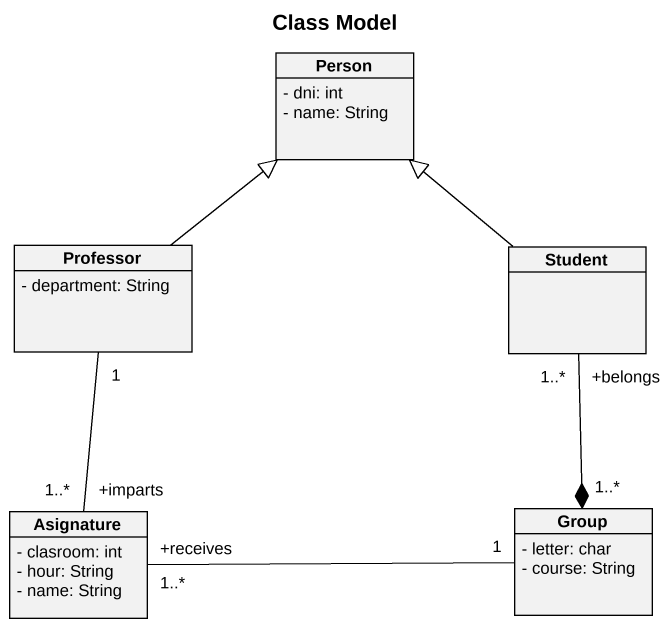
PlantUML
@startuml
title Class Model
hide circle
hide empty members
skinparam classAttributeIconSize 0
class "Person" as Person_ {
  - dni: int
  - name: String
}
class Professor {
  - department: String
}
class Student
class Asignature {
  - clasroom: int
  - hour: String
  - name: String
}
class "Group" as Group_ {
  - letter: char
  - course: String
}
Professor -up-|> Person_
Professor "1" -- "+imparts\n1..*" Asignature
Student -up-|> Person_
Student "+belongs\n1..*" --* "1..*" Group_
Asignature "+receives\n1..*" -right- "1" Group_
@enduml
